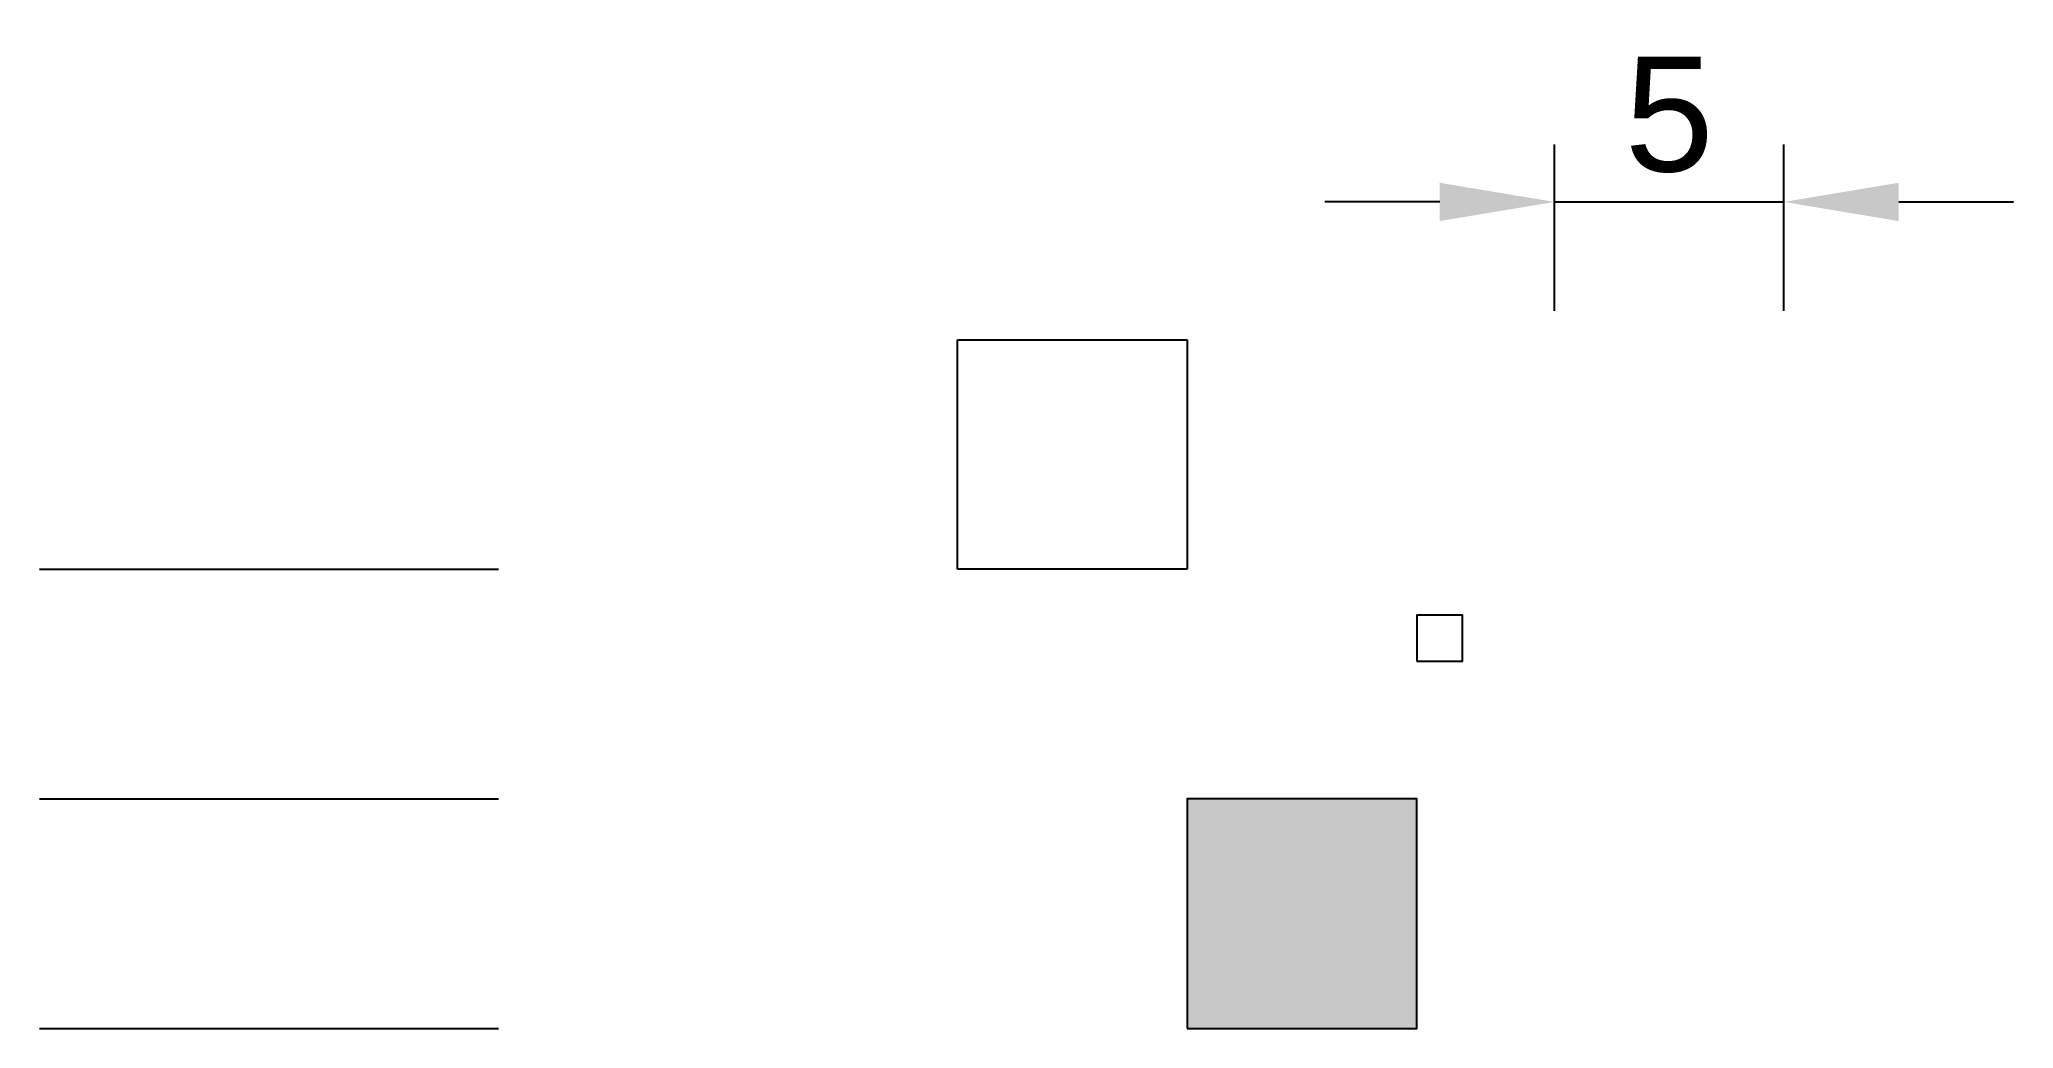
# Model space of a CAD drawing. Header units: millimetres. Extents: x 0 to 43, y 0 to 21.5.
import ezdxf
from ezdxf.xclip import XClip

# ---------------------------------------------------------------- set-up
doc = ezdxf.new("R2010")
doc.units = ezdxf.units.MM
doc.header["$XCLIPFRAME"] = 2
doc.styles.get("Standard").update_dxf_attribs({"font": 'arial.ttf'})
doc.dimstyles.new('ISO-25', dxfattribs={"dimtxt": 2.5, "dimasz": 2.5, "dimexe": 1.25, "dimexo": 0.625, "dimtad": 1, "dimtxsty": 'Standard', "dimcen": 2.5, "dimadec": 0, "dimazin": 0, "dimtfac": 1, "dimtmove": 0, "dimatfit": 3, "dimfxl": 1, "dimarcsym": 0})
picture_1 = doc.add_image_def('image1.png', size_in_pixel=(32, 32))

# ---------------------------------------------------------------- blocks, each defined once
blk = doc.blocks.new('sq')
blk.add_lwpolyline([(0, 0), (3, 0), (3, 3), (0, 3)], close=True)
blk = doc.blocks.new('*D3')
at = {"color": 0, "lineweight": -2, "transparency": 16777216}
for p, q in [((33, 15.625), (33, 19.25)), ((38, 15.625), (38, 19.25)), ((30.5, 18), (28, 18)), ((33, 18), (38, 18)), ((40.5, 18), (43, 18))]:
    blk.add_line(p, q, dxfattribs=at)
at = {"color": 0, "transparency": 16777216}
for points in [[(30.5, 18.417), (30.5, 17.583), (33, 18)], [(40.5, 18.417), (40.5, 17.583), (38, 18)]]:
    blk.add_solid(points, dxfattribs=at)
at = {"layer": 'Defpoints', "color": 0, "transparency": 16777216}
for p in [(38, 18), (33, 15), (38, 15)]:
    blk.add_point(p, dxfattribs=at)
at = {"color": 0, "transparency": 16777216, "insert": (35.5, 19.896), "char_height": 2.5, "attachment_point": 5}
blk.add_mtext('5', dxfattribs=at)

msp = doc.modelspace()

# ---------------------------------------------------------------- hatches: boundary and pattern name
h = msp.add_hatch(color=256)
h.dxf.hatch_style = 1
h.paths.add_polyline_path([(25, 0), (30, 0), (30, 5), (25, 5)])

# ---------------------------------------------------------------- linework, layer by layer
for p, q in [((0, 10), (10, 10)), ((0, 5), (10, 5)), ((0, 0), (10, 0))]:
    msp.add_line(p, q)
msp.add_lwpolyline([(25, 0), (30, 0), (30, 5), (25, 5)], close=True)

# ---------------------------------------------------------------- block references
ref = msp.add_blockref('sq', (30, 8))
XClip(ref).set_block_clipping_path([(0, 0), (1, 1)])

# ---------------------------------------------------------------- dimensions: what is measured, and where the dimension line sits
dim = msp.add_linear_dim(base=(38, 18), p1=(33, 15), p2=(38, 15), dimstyle='ISO-25')
dim.commit()
dim.dimension.update_dxf_attribs({"geometry": '*D3', "text_midpoint": (35.5, 19.896)})

# ---------------------------------------------------------------- pictures from other files: only their frames are drawn
image = msp.add_image(picture_1, insert=(20, 10), size_in_units=(5, 5))
image.dxf.flags = 7

doc.saveas('drawing.dxf')
